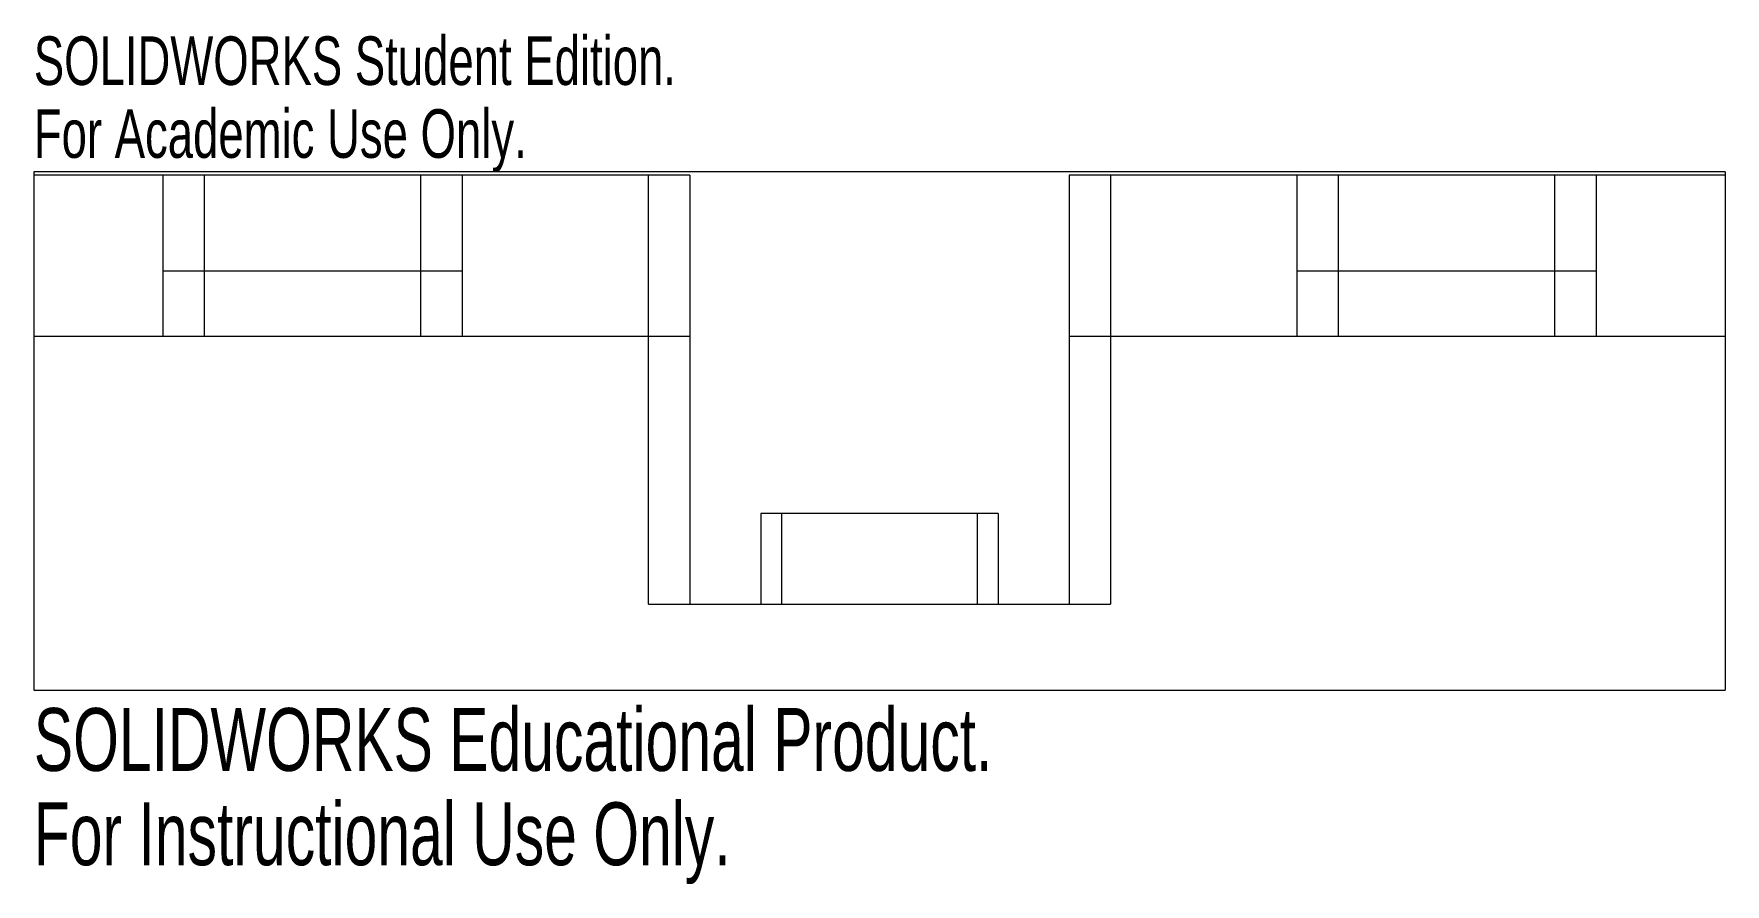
# Paper-space layout '_Top' of a CAD drawing. Header units: inches. Extents: x 0 to 5.12, y -2.16 to 0.42.
import ezdxf

# ---------------------------------------------------------------- set-up
doc = ezdxf.new("R2010")
doc.units = ezdxf.units.IN
doc.header["$MEASUREMENT"] = 0
doc.layers.add('SLD-0', color=179, linetype='Continuous')
doc.styles.add('SLDTEXTSTYLE0', font='TXT', dxfattribs={"width": 0.7})

psp = doc.layouts.new('_Top')

# ---------------------------------------------------------------- linework, layer by layer
at = {"layer": 'SLD-0', "color": 179, "linetype": 'Continuous', "lineweight": 15}
for p, q in [((0, 0), (0, -1.5685)), ((5.1181, 0), (0, 0)), ((5.1181, 0), (5.1181, -1.5685)), ((1.9848, -0.0094), (0, -0.0094)), ((0.3907, -0.0094), (0.3907, -0.4976)), ((0.5157, -0.0094), (0.5157, -0.4976)), ((1.1713, -0.4976), (1.1713, -0.0094)), ((1.2963, -0.0094), (1.2963, -0.4976)), ((1.8598, -1.3087), (1.8598, -0.0094)), ((1.9848, -0.0094), (1.9848, -1.3087)), ((5.1181, -0.0094), (3.1333, -0.0094)), ((3.1333, -0.0094), (3.1333, -1.3087)), ((3.2583, -0.0094), (3.2583, -1.3087)), ((3.8219, -0.0094), (3.8219, -0.4976)), ((3.9469, -0.0094), (3.9469, -0.4976)), ((4.6024, -0.4976), (4.6024, -0.0094)), ((4.7274, -0.0094), (4.7274, -0.4976)), ((1.2963, -0.3008), (0.3907, -0.3008)), ((4.7274, -0.3008), (3.8219, -0.3008)), ((0, -0.4976), (1.9848, -0.4976)), ((3.1333, -0.4976), (5.1181, -0.4976)), ((2.9183, -1.0339), (2.1998, -1.0339)), ((2.1998, -1.0339), (2.1998, -1.3087)), ((2.2623, -1.0339), (2.2623, -1.3087)), ((2.8558, -1.3087), (2.8558, -1.0339)), ((2.9183, -1.0339), (2.9183, -1.3087)), ((1.8598, -1.3087), (3.2583, -1.3087)), ((0, -1.5685), (5.1181, -1.5685))]:
    psp.add_line(p, q, dxfattribs=at)

# ---------------------------------------------------------------- texts
at = {"color": 7, "linetype": 'Continuous', "char_height": 0.14705, "attachment_point": 1, "style": 'SLDTEXTSTYLE0'}
for s, insert in [('SOLIDWORKS Student Edition.', (0, 0.4101)), ('For Academic Use Only.', (0, 0.1896))]:
    psp.add_mtext(s, dxfattribs=dict(at, insert=insert))
at = {"layer": 'SLD-0', "color": 179, "char_height": 0.1903, "attachment_point": 1, "style": 'SLDTEXTSTYLE0'}
for s, insert in [('SOLIDWORKS Educational Product.', (0, -1.6229)), ('For Instructional Use Only.', (0, -1.9083))]:
    psp.add_mtext(s, dxfattribs=dict(at, insert=insert))

doc.saveas('drawing.dxf')
